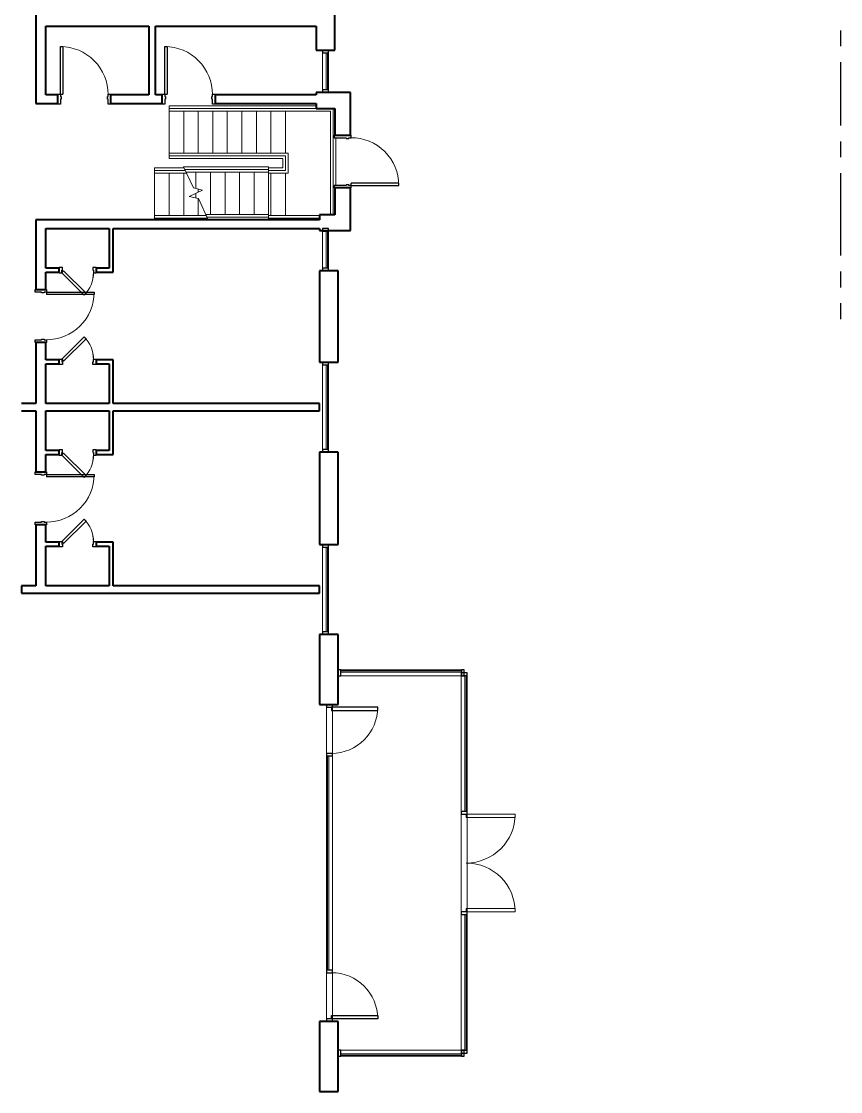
# Model space of a CAD drawing. Header units: inches. Extents: x -118 to 1455, y -1830 to 1419.
# Drawn here: x 650 to 1270, y -668 to 142 of the extents above; entities that cross this region are included whole.
import ezdxf

# ---------------------------------------------------------------- set-up
doc = ezdxf.new("R2010")
doc.units = ezdxf.units.IN
doc.header["$MEASUREMENT"] = 0
doc.linetypes.add('Grid Line', pattern=[84, 48, -12, 12, -12])
for name, color, linetype, lineweight in [('A-DOOR', 31, 'Continuous', 15), ('A-DOOR-FRAM', 31, 'Continuous', 25), ('A-FLOR-HRAL', 11, 'Continuous', 9), ('A-GLAZ-CURT', 52, 'Continuous', 9), ('A-GLAZ-CWMG', 51, 'Continuous', 9), ('A-WALL', 113, 'Continuous', 15), ('I-WALL', 2, 'Continuous', 15), ('S-GRID', 1, 'Continuous', 9), ('S-STRS', 31, 'Continuous', 9), ('S-STRS-MBND', 31, 'Continuous', 9)]:
    doc.layers.add(name, color=color, linetype=linetype, lineweight=lineweight)

# ---------------------------------------------------------------- blocks, each defined once
blk = doc.blocks.new('CW-Single_CE_ - Medium Style-5148651-LEVEL 1 - Map Export')
at = {"layer": 'A-DOOR', "lineweight": 25}
for p, q in [((-17.5, 36.5), (-17.5, 1.5)), ((-15, 36.5), (-17.5, 36.5)), ((-15, 1.5), (-15, 36.5)), ((-17.5, 1.5), (-15, 1.5))]:
    blk.add_line(p, q, dxfattribs=at)
at = {"layer": 'A-DOOR', "lineweight": 9}
blk.add_arc((-17.5, 1.5), 35, 360, 90, dxfattribs=at)
blk = doc.blocks.new('Rectangular Mullion - 4 1_2_ x 2_ Rectangular_CE_-5142823-LEVEL 1 - Map Export')
at = {"layer": 'A-GLAZ-CWMG'}
for p, q in [((624.37, 776.59), (659.37, 776.59)), ((624.37, 772.09), (659.37, 772.09))]:
    blk.add_line(p, q, dxfattribs=at)
blk = doc.blocks.new('Rectangular Mullion - 4 1_2_ x 2_ Rectangular_CE_-5139319-LEVEL 1 - Map Export')
at = {"layer": 'A-GLAZ-CWMG', "lineweight": 25}
for p, q in [((-2, 2.25), (0, 2.25)), ((-2, -2.25), (-2, 2.25)), ((0, 2.25), (0, -2.25)), ((0, -2.25), (-2, -2.25))]:
    blk.add_line(p, q, dxfattribs=at)
blk = doc.blocks.new('Rectangular Mullion - 4 1_2_ x 2_ Rectangular_CE_-5139320-LEVEL 1 - Map Export')
at = {"layer": 'A-GLAZ-CWMG', "lineweight": 25}
for p, q in [((0, 2.25), (-2, 2.25)), ((-2, 2.25), (-2, -2.25)), ((0, -2.25), (0, 2.25)), ((-2, -2.25), (0, -2.25))]:
    blk.add_line(p, q, dxfattribs=at)
blk = doc.blocks.new('System Panel - zGlazed-5142779-LEVEL 1 - Map Export')
at = {"layer": 'A-GLAZ-CURT', "lineweight": 15}
for p, q in [((45.75, 1.5), (-45.75, 1.5)), ((-45.75, 1.5), (-45.75, 0.5)), ((-45.75, 0.5), (45.75, 0.5)), ((45.75, 0.5), (45.75, 1.5))]:
    blk.add_line(p, q, dxfattribs=at)
blk = doc.blocks.new('Rectangular Mullion - 4 1_2_ x 2_ Rectangular_CE_-5142778-LEVEL 1 - Map Export')
at = {"layer": 'A-GLAZ-CWMG'}
for p, q in [((983.37, -348.41), (891.87, -348.41)), ((983.37, -352.91), (891.87, -352.91))]:
    blk.add_line(p, q, dxfattribs=at)
blk = doc.blocks.new('Rectangular Mullion - 4 1_2_ x 2_ Rectangular_CE_-5140190-LEVEL 1 - Map Export')
at = {"layer": 'A-GLAZ-CWMG', "lineweight": 25}
for p, q in [((-2, 2.25), (0, 2.25)), ((-2, -2.25), (-2, 2.25)), ((0, 2.25), (0, -2.25)), ((0, -2.25), (-2, -2.25))]:
    blk.add_line(p, q, dxfattribs=at)
blk = doc.blocks.new('Rectangular Mullion - 4 1_2_ x 2_ Rectangular_CE_-5140191-LEVEL 1 - Map Export')
at = {"layer": 'A-GLAZ-CWMG', "lineweight": 25}
for p, q in [((0, 2.25), (-2, 2.25)), ((-2, 2.25), (-2, -2.25)), ((0, -2.25), (0, 2.25)), ((-2, -2.25), (0, -2.25))]:
    blk.add_line(p, q, dxfattribs=at)
blk = doc.blocks.new('System Panel - zGlazed-5148816-LEVEL 1 - Map Export')
at = {"layer": 'A-GLAZ-CURT', "lineweight": 15}
for p, q in [((51.5, 1.5), (-51.5, 1.5)), ((-51.5, 1.5), (-51.5, 0.5)), ((-51.5, 0.5), (51.5, 0.5)), ((51.5, 0.5), (51.5, 1.5))]:
    blk.add_line(p, q, dxfattribs=at)
blk = doc.blocks.new('Rectangular Mullion - 4 1_2_ x 2_ Rectangular_CE_-5148814-LEVEL 1 - Map Export')
at = {"layer": 'A-GLAZ-CWMG'}
for p, q in [((983.12, -455.66), (983.12, -352.66)), ((987.62, -455.66), (987.62, -352.66))]:
    blk.add_line(p, q, dxfattribs=at)
blk = doc.blocks.new('Door-Single_CE_ - HM Door-2_ HM Frame-5146564-LEVEL 1 - Map Export')
at = {"layer": 'A-DOOR'}
for p, q in [((16.25, -40.25), (16.25, -4.25)), ((16.25, -4.25), (18, -4.25)), ((18, -4.25), (18, -40.25)), ((18, -40.25), (16.25, -40.25))]:
    blk.add_line(p, q, dxfattribs=at)
at = {"layer": 'A-DOOR', "lineweight": 25}
for p, q in [((16.25, -40.25), (16.25, -4.25)), ((18, -4.25), (16.25, -4.25)), ((18, -4.25), (18, -40.25)), ((18, -40.25), (16.25, -40.25))]:
    blk.add_line(p, q, dxfattribs=at)
at = {"layer": 'A-DOOR', "lineweight": 9}
blk.add_arc((18, -4.25), 36, 179.5, 270, dxfattribs=at)
blk.add_arc((18, -4.25), 36, 179.5, 270, dxfattribs=at)
blk.add_arc((18, -4.25), 36, 179.5, 270, dxfattribs=at)
blk.add_arc((18, -4.25), 36, 179.5, 270, dxfattribs=at)
at = {"layer": 'A-DOOR-FRAM'}
for p, q in [((-20, 4.25), (-18, 4.25)), ((-20, -4.25), (-20, 4.25)), ((-18, 4.25), (-18, -0.5)), ((18, 4.25), (20, 4.25)), ((18, -0.5), (18, 4.25)), ((20, 4.25), (20, -4.25)), ((-18, -4.25), (-20, -4.25)), ((-18, -0.5), (-17.5, -0.5)), ((-18, -2.5), (-18, -4.25)), ((-17.5, -2.5), (-18, -2.5)), ((-17.5, -0.5), (-17.5, -2.5)), ((17.5, -0.5), (18, -0.5)), ((17.5, -2.5), (17.5, -0.5)), ((18, -2.5), (17.5, -2.5)), ((18, -4.25), (18, -2.5)), ((20, -4.25), (18, -4.25))]:
    blk.add_line(p, q, dxfattribs=at)
blk = doc.blocks.new('Door-Single_CE_ - HM Door-2_ HM Frame-5146407-LEVEL 1 - Map Export')
at = {"layer": 'A-DOOR'}
for p, q in [((16.25, -39.75), (16.25, -3.75)), ((16.25, -3.75), (18, -3.75)), ((18, -3.75), (18, -39.75)), ((18, -39.75), (16.25, -39.75))]:
    blk.add_line(p, q, dxfattribs=at)
at = {"layer": 'A-DOOR', "lineweight": 25}
for p, q in [((16.25, -39.75), (16.25, -3.75)), ((18, -3.75), (16.25, -3.75)), ((18, -3.75), (18, -39.75)), ((18, -39.75), (16.25, -39.75))]:
    blk.add_line(p, q, dxfattribs=at)
at = {"layer": 'A-DOOR', "lineweight": 9}
blk.add_arc((18, -3.75), 36, 179.5, 270, dxfattribs=at)
blk.add_arc((18, -3.75), 36, 179.5, 270, dxfattribs=at)
blk.add_arc((18, -3.75), 36, 179.5, 270, dxfattribs=at)
blk.add_arc((18, -3.75), 36, 179.5, 270, dxfattribs=at)
at = {"layer": 'A-DOOR-FRAM'}
for p, q in [((-20, 3.75), (-18, 3.75)), ((-20, -3.75), (-20, 3.75)), ((-18, 3.75), (-18, 0)), ((18, 3.75), (20, 3.75)), ((18, 0), (18, 3.75)), ((20, 3.75), (20, -3.75)), ((-18, -3.75), (-20, -3.75)), ((-18, 0), (-17.5, 0)), ((-18, -2), (-18, -3.75)), ((-17.5, -2), (-18, -2)), ((-17.5, 0), (-17.5, -2)), ((17.5, 0), (18, 0)), ((17.5, -2), (17.5, 0)), ((18, -2), (17.5, -2)), ((18, -3.75), (18, -2)), ((20, -3.75), (18, -3.75))]:
    blk.add_line(p, q, dxfattribs=at)
blk = doc.blocks.new('Door-Single_CE_ - HM Door-2_ HM Frame-5143447-LEVEL 1 - Map Export')
at = {"layer": 'A-DOOR'}
for p, q in [((18, 42.5), (16.25, 42.5)), ((16.25, 42.5), (16.25, 6.5)), ((18, 6.5), (18, 42.5)), ((16.25, 6.5), (18, 6.5))]:
    blk.add_line(p, q, dxfattribs=at)
at = {"layer": 'A-DOOR', "lineweight": 25}
for p, q in [((18, 42.5), (16.25, 42.5)), ((16.25, 42.5), (16.25, 6.5)), ((18, 6.5), (18, 42.5)), ((18, 6.5), (16.25, 6.5))]:
    blk.add_line(p, q, dxfattribs=at)
at = {"layer": 'A-DOOR', "lineweight": 9}
blk.add_arc((18, 6.5), 36, 90, 180.5, dxfattribs=at)
blk.add_arc((18, 6.5), 36, 90, 180.5, dxfattribs=at)
blk.add_arc((18, 6.5), 36, 90, 180.5, dxfattribs=at)
blk.add_arc((18, 6.5), 36, 90, 180.5, dxfattribs=at)
at = {"layer": 'A-DOOR-FRAM'}
for p, q in [((-18, 6.5), (-20, 6.5)), ((-20, 6.5), (-20, -6.5)), ((-18, 4.75), (-18, 6.5)), ((-17.5, 4.75), (-18, 4.75)), ((-18, -6.5), (-18, 2.75)), ((-18, 2.75), (-17.5, 2.75)), ((-17.5, 2.75), (-17.5, 4.75)), ((18, 4.75), (17.5, 4.75)), ((17.5, 4.75), (17.5, 2.75)), ((17.5, 2.75), (18, 2.75)), ((20, 6.5), (18, 6.5)), ((18, 6.5), (18, 4.75)), ((18, 2.75), (18, -6.5)), ((20, -6.5), (20, 6.5)), ((-20, -6.5), (-18, -6.5)), ((18, -6.5), (20, -6.5))]:
    blk.add_line(p, q, dxfattribs=at)
blk = doc.blocks.new('System Panel - zGlazed-5148637-LEVEL 1 - Map Export')
at = {"layer": 'A-GLAZ-CURT', "lineweight": 15}
for p, q in [((81, -0.5), (-81, -0.5)), ((-81, -0.5), (-81, -1.5)), ((-81, -1.5), (81, -1.5)), ((81, -1.5), (81, -0.5))]:
    blk.add_line(p, q, dxfattribs=at)
blk = doc.blocks.new('Rectangular Mullion - 4 1_2_ x 2_ Rectangular_CE_-5148635-LEVEL 1 - Map Export')
at = {"layer": 'A-GLAZ-CWMG'}
for p, q in [((881.12, -575.66), (881.12, -413.66)), ((885.62, -575.66), (885.62, -413.66))]:
    blk.add_line(p, q, dxfattribs=at)
blk = doc.blocks.new('Rectangular Mullion - 4 1_2_ x 2_ Rectangular_CE_-5142826-LEVEL 1 - Map Export')
at = {"layer": 'A-GLAZ-CWMG', "lineweight": 25}
for p, q in [((-1, 2.25), (1, 2.25)), ((-1, -2.25), (-1, 2.25)), ((1, 2.25), (1, -2.25)), ((1, -2.25), (-1, -2.25))]:
    blk.add_line(p, q, dxfattribs=at)
blk = doc.blocks.new('CW-Single_CE_ - Medium Style-5142837-LEVEL 1 - Map Export')
at = {"layer": 'A-DOOR', "lineweight": 25}
for p, q in [((-17.5, -1.5), (-15, -1.5)), ((-17.5, -36.5), (-17.5, -1.5)), ((-15, -1.5), (-15, -36.5)), ((-15, -36.5), (-17.5, -36.5))]:
    blk.add_line(p, q, dxfattribs=at)
at = {"layer": 'A-DOOR', "lineweight": 9}
blk.add_arc((-17.5, -1.5), 35, 270, 0, dxfattribs=at)
blk = doc.blocks.new('CW-Double_CE_ - Medium Style-5148826-LEVEL 1 - Map Export')
at = {"layer": 'A-DOOR'}
for p, q in [((-34.5, 38.5), (-37, 38.5)), ((-37, 38.5), (-37, 1.5)), ((-34.5, 1.5), (-34.5, 38.5)), ((34.5, 1.5), (34.5, 38.5)), ((34.5, 38.5), (37, 38.5)), ((37, 38.5), (37, 1.5)), ((-37, 1.5), (-34.5, 1.5)), ((37, 1.5), (34.5, 1.5))]:
    blk.add_line(p, q, dxfattribs=at)
for centre, start, end in [((-37, 1.5), 360, 90), ((37, 1.5), 90, 180)]:
    blk.add_arc(centre, 37, start, end, dxfattribs=at)
blk = doc.blocks.new('Rectangular Mullion - 4 1_2_ x 2_ Rectangular_CE_-5148823-LEVEL 1 - Map Export')
at = {"layer": 'A-GLAZ-CWMG'}
for p, q in [((983.12, -531.66), (983.12, -457.66)), ((987.62, -531.66), (987.62, -457.66))]:
    blk.add_line(p, q, dxfattribs=at)
blk = doc.blocks.new('Rectangular Mullion - 4 1_2_ x 2_ Rectangular_CE_-5143000-LEVEL 1 - Map Export')
at = {"layer": 'A-GLAZ-CWMG', "lineweight": 25}
for p, q in [((-1, 2.25), (1, 2.25)), ((-1, -2.25), (-1, 2.25)), ((1, 2.25), (1, -2.25)), ((1, -2.25), (-1, -2.25))]:
    blk.add_line(p, q, dxfattribs=at)
blk = doc.blocks.new('System Panel - zGlazed-5161626-LEVEL 1 - Map Export')
at = {"layer": 'A-GLAZ-CURT', "lineweight": 15}
for p, q in [((14, 1.5), (-14, 1.5)), ((-14, 1.5), (-14, 0.5)), ((-14, 0.5), (14, 0.5)), ((14, 0.5), (14, 1.5))]:
    blk.add_line(p, q, dxfattribs=at)
blk = doc.blocks.new('Rectangular Mullion - 4 1_2_ x 2_ Rectangular_CE_-5161625-LEVEL 1 - Map Export')
at = {"layer": 'A-GLAZ-CWMG'}
for p, q in [((878.12, 603.34), (878.12, 631.34)), ((882.62, 603.34), (882.62, 631.34))]:
    blk.add_line(p, q, dxfattribs=at)
blk = doc.blocks.new('System Panel - zGlazed-5161405-LEVEL 1 - Map Export')
at = {"layer": 'A-GLAZ-CURT', "lineweight": 15}
for p, q in [((32, 1.5), (-32, 1.5)), ((-32, 1.5), (-32, 0.5)), ((-32, 0.5), (32, 0.5)), ((32, 0.5), (32, 1.5))]:
    blk.add_line(p, q, dxfattribs=at)
blk = doc.blocks.new('Rectangular Mullion - 4 1_2_ x 2_ Rectangular_CE_-5161404-LEVEL 1 - Map Export')
at = {"layer": 'A-GLAZ-CWMG'}
for p, q in [((878.12, 466.09), (878.12, 530.09)), ((882.62, 466.09), (882.62, 530.09))]:
    blk.add_line(p, q, dxfattribs=at)
blk = doc.blocks.new('Railing - Railing-5168553-LEVEL 1 - Map Export')
at = {"layer": 'A-FLOR-HRAL'}
for p, q in [((773.98, 30.22), (774.91, 28.22)), ((837.37, 30.22), (773.98, 30.22)), ((837.37, 28.22), (774.91, 28.22)), ((837.37, 30.22), (837.37, 28.22))]:
    blk.add_line(p, q, dxfattribs=at)
blk = doc.blocks.new('Railing - Railing-5168557-LEVEL 1 - Map Export')
at = {"layer": 'A-FLOR-HRAL'}
for p, q in [((789.84, -3.78), (790.77, -5.78)), ((837.37, -3.78), (789.84, -3.78)), ((837.37, -5.78), (790.77, -5.78)), ((837.37, -3.78), (837.37, -5.78))]:
    blk.add_line(p, q, dxfattribs=at)
blk = doc.blocks.new('Railing - Railing-5170500-LEVEL 1 - Map Export')
at = {"layer": 'A-FLOR-HRAL'}
for p, q in [((762.11, 42.47), (850.11, 42.47)), ((762.11, 40.47), (762.11, 42.47)), ((850.11, 42.47), (852.11, 42.47)), ((852.11, 42.47), (852.11, 27.47)), ((762.11, 40.47), (850.11, 40.47)), ((850.11, 40.47), (850.11, 29.47)), ((751.11, 27.47), (751.11, 29.47)), ((774.33, 29.47), (751.11, 29.47)), ((775.26, 27.47), (751.11, 27.47)), ((850.11, 29.47), (837.37, 29.47)), ((852.11, 27.47), (837.37, 27.47))]:
    blk.add_line(p, q, dxfattribs=at)
blk = doc.blocks.new('Railing - Railing-5170504-LEVEL 1 - Map Export')
at = {"layer": 'A-FLOR-HRAL'}
for p, q in [((762.11, 76.47), (850.11, 76.47)), ((762.11, 74.47), (762.11, 76.47)), ((762.11, 74.47), (850.11, 74.47)), ((850.11, 76.47), (873.37, 76.47)), ((850.11, 74.47), (884.11, 74.47)), ((884.11, 74.47), (884.11, -4.03)), ((886.11, 76.47), (886.11, -4.03)), ((751.11, -6.53), (751.11, -4.53)), ((790.18, -4.53), (751.11, -4.53)), ((791.12, -6.53), (751.11, -6.53)), ((850.11, -4.53), (837.37, -4.53)), ((850.11, -6.53), (837.37, -6.53)), ((875.87, -4.53), (850.11, -4.53)), ((875.87, -6.53), (850.11, -6.53))]:
    blk.add_line(p, q, dxfattribs=at)
blk = doc.blocks.new('Door-Single_CE_ - WD Door-2_ WD Frame-5176364-LEVEL 1 - Map Export')
at = {"layer": 'A-DOOR'}
for p, q in [((-4.97, 18.97), (-6.38, 17.56)), ((-6.38, 17.56), (10.59, 0.59)), ((12, 2), (-4.97, 18.97)), ((10.59, 0.59), (12, 2))]:
    blk.add_line(p, q, dxfattribs=at)
at = {"layer": 'A-DOOR', "lineweight": 25}
for p, q in [((-4.97, 18.97), (-6.38, 17.56)), ((-6.38, 17.56), (10.59, 0.59)), ((12, 2), (-4.97, 18.97)), ((12, 2), (10.59, 0.59))]:
    blk.add_line(p, q, dxfattribs=at)
at = {"layer": 'A-DOOR', "lineweight": 9}
for end in [180.5, 180.5, 180.61237, 180.61237]:
    blk.add_arc((12, 2), 24, 135, end, dxfattribs=at)
at = {"layer": 'A-DOOR-FRAM'}
for p, q in [((-12, 2), (-14, 2)), ((-14, 2), (-14, -2)), ((-12, 0), (-12, 2)), ((-11.5, 0), (-12, 0)), ((-11.5, -2), (-11.5, 0)), ((12, 0), (11.5, 0)), ((11.5, 0), (11.5, -2)), ((14, 2), (12, 2)), ((12, 2), (12, 0)), ((14, -2), (14, 2)), ((-14, -2), (-11.5, -2)), ((11.5, -2), (14, -2))]:
    blk.add_line(p, q, dxfattribs=at)
blk = doc.blocks.new('Door-Single_CE_ - WD Door-2_ WD Frame-5176362-LEVEL 1 - Map Export')
at = {"layer": 'A-DOOR'}
for p, q in [((-6.38, -17.56), (10.59, -0.59)), ((12, -2), (-4.97, -18.97)), ((10.59, -0.59), (12, -2)), ((-4.97, -18.97), (-6.38, -17.56))]:
    blk.add_line(p, q, dxfattribs=at)
at = {"layer": 'A-DOOR', "lineweight": 25}
for p, q in [((-6.38, -17.56), (10.59, -0.59)), ((12, -2), (-4.97, -18.97)), ((12, -2), (10.59, -0.59)), ((-4.97, -18.97), (-6.38, -17.56))]:
    blk.add_line(p, q, dxfattribs=at)
at = {"layer": 'A-DOOR', "lineweight": 9}
for start in [179.38763, 179.38763, 179.5, 179.5]:
    blk.add_arc((12, -2), 24, start, 225, dxfattribs=at)
at = {"layer": 'A-DOOR-FRAM'}
for p, q in [((-14, 2), (-11.5, 2)), ((-14, -2), (-14, 2)), ((-11.5, 2), (-11.5, 0)), ((11.5, 2), (14, 2)), ((11.5, 0), (11.5, 2)), ((14, 2), (14, -2)), ((-12, -2), (-14, -2)), ((-12, 0), (-12, -2)), ((-11.5, 0), (-12, 0)), ((12, 0), (11.5, 0)), ((12, -2), (12, 0)), ((14, -2), (12, -2))]:
    blk.add_line(p, q, dxfattribs=at)

msp = doc.modelspace()

# ---------------------------------------------------------------- linework, layer by layer
at = {"layer": 'A-WALL', "lineweight": 40}
for p, q in [((887.37, 120.47), (887.37, 185.09)), ((661.37, 169.28), (661.37, 80.22)), ((668.87, 86.72), (668.87, 138.72)), ((668.87, 138.72), (746.87, 138.72)), ((751.87, 138.72), (873.37, 138.72)), ((873.37, 138.72), (873.37, 120.47)), ((873.37, 120.47), (887.37, 120.47)), ((677.87, 86.72), (668.87, 86.72)), ((677.87, 80.22), (677.87, 86.72)), ((746.87, 86.72), (717.87, 86.72)), ((717.87, 86.72), (717.87, 80.22)), ((756.87, 86.72), (751.87, 86.72)), ((756.87, 80.22), (756.87, 86.72)), ((873.37, 86.72), (796.87, 86.72)), ((796.87, 86.72), (796.87, 80.22)), ((899.37, 88.47), (873.37, 88.47)), ((873.37, 88.47), (873.37, 86.72)), ((899.37, 56.22), (899.37, 88.47)), ((661.37, 80.22), (677.87, 80.22)), ((717.87, 80.22), (756.87, 80.22)), ((796.87, 80.22), (873.37, 80.22)), ((873.37, 80.22), (873.37, 76.47)), ((873.37, 76.47), (887.37, 76.47)), ((887.37, 76.47), (887.37, 56.22)), ((887.37, 56.22), (899.37, 56.22)), ((887.37, 16.22), (887.37, -4.03)), ((899.37, 16.22), (887.37, 16.22)), ((899.37, -16.03), (899.37, 16.22)), ((875.87, -7.78), (661.37, -7.78)), ((661.37, -7.78), (661.37, -60.66)), ((887.37, -4.03), (875.87, -4.03)), ((875.87, -4.03), (875.87, -7.78)), ((668.87, -14.41), (716.87, -14.41)), ((668.87, -44.41), (668.87, -14.41)), ((716.87, -14.41), (716.87, -44.41)), ((719.87, -14.41), (875.87, -14.41)), ((719.87, -47.41), (719.87, -14.41)), ((875.87, -14.41), (875.87, -16.03)), ((875.87, -16.03), (899.37, -16.03)), ((678.87, -44.41), (668.87, -44.41)), ((668.87, -60.66), (668.87, -47.41)), ((668.87, -47.41), (678.87, -47.41)), ((678.87, -47.41), (678.87, -44.41)), ((716.87, -44.41), (706.87, -44.41)), ((706.87, -44.41), (706.87, -47.41)), ((706.87, -47.41), (719.87, -47.41)), ((875.87, -46.41), (875.87, -115.66)), ((889.87, -46.41), (875.87, -46.41)), ((889.87, -115.66), (889.87, -46.41)), ((661.37, -60.66), (668.87, -60.66)), ((661.37, -100.66), (661.37, -146.91)), ((668.87, -100.66), (661.37, -100.66)), ((668.87, -113.91), (668.87, -100.66)), ((678.87, -113.91), (668.87, -113.91)), ((668.87, -146.91), (668.87, -116.91)), ((668.87, -116.91), (678.87, -116.91)), ((678.87, -116.91), (678.87, -113.91)), ((719.87, -113.91), (706.87, -113.91)), ((706.87, -113.91), (706.87, -116.91)), ((706.87, -116.91), (716.87, -116.91)), ((716.87, -116.91), (716.87, -146.91)), ((719.87, -146.91), (719.87, -113.91)), ((875.87, -115.66), (889.87, -115.66)), ((661.37, -146.91), (650.37, -146.91)), ((650.37, -152.41), (661.37, -152.41)), ((661.37, -152.41), (661.37, -198.66)), ((716.87, -146.91), (668.87, -146.91)), ((668.87, -152.41), (716.87, -152.41)), ((668.87, -182.41), (668.87, -152.41)), ((716.87, -152.41), (716.87, -182.41)), ((875.87, -146.91), (719.87, -146.91)), ((719.87, -152.41), (875.87, -152.41)), ((719.87, -185.41), (719.87, -152.41)), ((875.87, -152.41), (875.87, -146.91)), ((678.87, -182.41), (668.87, -182.41)), ((668.87, -198.66), (668.87, -185.41)), ((668.87, -185.41), (678.87, -185.41)), ((678.87, -185.41), (678.87, -182.41)), ((716.87, -182.41), (706.87, -182.41)), ((706.87, -182.41), (706.87, -185.41)), ((706.87, -185.41), (719.87, -185.41)), ((875.87, -183.66), (875.87, -253.66)), ((889.87, -183.66), (875.87, -183.66)), ((889.87, -253.66), (889.87, -183.66)), ((661.37, -198.66), (668.87, -198.66)), ((661.37, -238.66), (661.37, -284.91)), ((668.87, -238.66), (661.37, -238.66)), ((668.87, -251.91), (668.87, -238.66)), ((678.87, -251.91), (668.87, -251.91)), ((668.87, -284.91), (668.87, -254.91)), ((668.87, -254.91), (678.87, -254.91)), ((678.87, -254.91), (678.87, -251.91)), ((719.87, -251.91), (706.87, -251.91)), ((706.87, -251.91), (706.87, -254.91)), ((706.87, -254.91), (716.87, -254.91)), ((716.87, -254.91), (716.87, -284.91)), ((719.87, -284.91), (719.87, -251.91)), ((875.87, -253.66), (889.87, -253.66)), ((661.37, -284.91), (650.37, -284.91)), ((650.37, -284.91), (650.37, -290.41)), ((650.37, -290.41), (875.87, -290.41)), ((716.87, -284.91), (668.87, -284.91)), ((875.87, -284.91), (719.87, -284.91)), ((875.87, -290.41), (875.87, -284.91)), ((875.87, -321.66), (875.87, -374.66)), ((889.87, -321.66), (875.87, -321.66)), ((889.87, -374.66), (889.87, -321.66)), ((875.87, -374.66), (889.87, -374.66)), ((875.87, -614.66), (875.87, -667.66)), ((889.87, -614.66), (875.87, -614.66)), ((889.87, -667.66), (889.87, -614.66)), ((875.87, -667.66), (889.87, -667.66))]:
    msp.add_line(p, q, dxfattribs=at)
at = {"layer": 'I-WALL', "lineweight": 40}
for p, q in [((746.87, 138.72), (746.87, 86.72)), ((751.87, 86.72), (751.87, 138.72))]:
    msp.add_line(p, q, dxfattribs=at)
at = {"layer": 'S-GRID', "linetype": 'Grid Line', "lineweight": 25}
for p, q in [((1270, 1287.44), (1270, 13.01)), ((1270, 13.01), (1270, -82.99))]:
    msp.add_line(p, q, dxfattribs=at)
at = {"layer": 'S-STRS'}
for p, q in [((762.11, 78.47), (762.11, 76.47)), ((762.11, 78.47), (852.48, 78.47)), ((762.11, 74.47), (762.11, 42.47)), ((773.11, 74.47), (773.11, 42.47)), ((784.11, 74.47), (784.11, 42.47)), ((795.11, 74.47), (795.11, 42.47)), ((806.11, 74.47), (806.11, 42.47)), ((817.11, 74.47), (817.11, 42.47)), ((828.11, 74.47), (828.11, 42.47)), ((839.11, 74.47), (839.11, 42.47)), ((850.11, 74.47), (850.11, 42.47)), ((873.37, 78.47), (852.48, 78.47)), ((888.11, 18.22), (888.11, 54.22)), ((762.11, 40.47), (762.11, 38.47)), ((762.11, 38.47), (848.11, 38.47)), ((848.11, 38.47), (848.11, 31.47)), ((751.11, 31.47), (751.11, 29.47)), ((773.4, 31.47), (751.11, 31.47)), ((751.11, -4.53), (751.11, 27.47)), ((762.11, -4.53), (762.11, 27.47)), ((837.37, 32.22), (773.05, 32.22)), ((773.11, -4.53), (773.11, 27.47)), ((782.37, 15.83), (782.37, 28.22)), ((793.37, -3.78), (793.37, 28.22)), ((804.37, -3.78), (804.37, 28.22)), ((815.37, -3.78), (815.37, 28.22)), ((826.37, -3.78), (826.37, 28.22)), ((837.37, 30.22), (837.37, 32.22)), ((848.11, 31.47), (837.37, 31.47)), ((837.37, -3.78), (837.37, 28.22)), ((839.11, -4.53), (839.11, 27.47)), ((850.11, -4.53), (850.11, 27.47)), ((782.37, 8.6), (782.37, 12.22)), ((784.11, 13.03), (784.11, 15.41)), ((784.11, -4.53), (784.11, 8.18)), ((751.11, -6.53), (751.11, -7.78)), ((837.37, -7.78), (837.37, -5.78))]:
    msp.add_line(p, q, dxfattribs=at)
at = {"layer": 'S-STRS-MBND'}
for p, q in [((773.05, 32.22), (780.47, 16.3)), ((780.47, 16.3), (787.47, 14.59)), ((787.47, 14.59), (777.28, 9.84)), ((777.28, 9.84), (784.28, 8.14)), ((784.28, 8.14), (791.7, -7.78))]:
    msp.add_line(p, q, dxfattribs=at)

# ---------------------------------------------------------------- block references
at = {"layer": 'A-DOOR', "lineweight": 9}
for name, p, rotation in [('Door-Single_CE_ - HM Door-2_ HM Frame-5146407-LEVEL 1 - Map Export', (697.87, 83.47), 180), ('Door-Single_CE_ - HM Door-2_ HM Frame-5146407-LEVEL 1 - Map Export', (776.87, 83.47), 180), ('Door-Single_CE_ - HM Door-2_ HM Frame-5143447-LEVEL 1 - Map Export', (893.37, 36.22), 269.9999999999999), ('Door-Single_CE_ - WD Door-2_ WD Frame-5176364-LEVEL 1 - Map Export', (692.87, -45.91), 180), ('Door-Single_CE_ - HM Door-2_ HM Frame-5146564-LEVEL 1 - Map Export', (665.12, -80.66), 90.00000000000006), ('Door-Single_CE_ - WD Door-2_ WD Frame-5176362-LEVEL 1 - Map Export', (692.87, -115.41), 180), ('Door-Single_CE_ - WD Door-2_ WD Frame-5176364-LEVEL 1 - Map Export', (692.87, -183.91), 180), ('Door-Single_CE_ - HM Door-2_ HM Frame-5146564-LEVEL 1 - Map Export', (665.12, -218.66), 90.00000000000006), ('Door-Single_CE_ - WD Door-2_ WD Frame-5176362-LEVEL 1 - Map Export', (692.87, -253.41), 180)]:
    msp.add_blockref(name, p, dxfattribs=dict(at, rotation=rotation))
at = {"layer": 'A-DOOR', "lineweight": 25}
for name, p, rotation in [('CW-Single_CE_ - Medium Style-5148651-LEVEL 1 - Map Export', (883.37, -394.16), 269.9999999999999), ('CW-Single_CE_ - Medium Style-5142837-LEVEL 1 - Map Export', (883.37, -595.16), 89.99999999999991)]:
    msp.add_blockref(name, p, dxfattribs=dict(at, rotation=rotation))
at = {"layer": 'A-DOOR', "rotation": 270.0000000000001}
msp.add_blockref('CW-Double_CE_ - Medium Style-5148826-LEVEL 1 - Map Export', (985.37, -494.66), dxfattribs=at)
at = {"layer": 'A-FLOR-HRAL'}
for name in ['Railing - Railing-5170504-LEVEL 1 - Map Export', 'Railing - Railing-5170500-LEVEL 1 - Map Export', 'Railing - Railing-5168553-LEVEL 1 - Map Export', 'Railing - Railing-5168557-LEVEL 1 - Map Export']:
    msp.add_blockref(name, (0, 0), dxfattribs=at)
at = {"layer": 'A-GLAZ-CURT'}
for name, p, rotation in [('System Panel - zGlazed-5161626-LEVEL 1 - Map Export', (880.37, 104.47), 269.9999999999998), ('System Panel - zGlazed-5161626-LEVEL 1 - Map Export', (880.37, -30.41), 269.9999999999998), ('System Panel - zGlazed-5161405-LEVEL 1 - Map Export', (880.37, -149.66), 270.0000000000001), ('System Panel - zGlazed-5161405-LEVEL 1 - Map Export', (880.37, -287.66), 270.0000000000001), ('System Panel - zGlazed-5148816-LEVEL 1 - Map Export', (985.37, -404.16), 270.0000000000001), ('System Panel - zGlazed-5148637-LEVEL 1 - Map Export', (883.37, -494.66), 269.9999999999999), ('System Panel - zGlazed-5148816-LEVEL 1 - Map Export', (985.37, -585.16), 270.0000000000001), ('System Panel - zGlazed-5142779-LEVEL 1 - Map Export', (937.62, -638.66), 180)]:
    msp.add_blockref(name, p, dxfattribs=dict(at, rotation=rotation))
msp.add_blockref('System Panel - zGlazed-5142779-LEVEL 1 - Map Export', (937.62, -350.66), dxfattribs=at)
at = {"layer": 'A-GLAZ-CWMG'}
for name, p, rotation in [('Rectangular Mullion - 4 1_2_ x 2_ Rectangular_CE_-5140191-LEVEL 1 - Map Export', (880.37, 120.47), 89.99999999999974), ('Rectangular Mullion - 4 1_2_ x 2_ Rectangular_CE_-5140191-LEVEL 1 - Map Export', (880.37, -14.41), 89.99999999999974), ('Rectangular Mullion - 4 1_2_ x 2_ Rectangular_CE_-5140191-LEVEL 1 - Map Export', (880.37, -115.66), 90.0000000000001), ('Rectangular Mullion - 4 1_2_ x 2_ Rectangular_CE_-5140191-LEVEL 1 - Map Export', (880.37, -253.66), 90.0000000000001), ('Rectangular Mullion - 4 1_2_ x 2_ Rectangular_CE_-5140191-LEVEL 1 - Map Export', (889.87, -350.66), 180), ('Rectangular Mullion - 4 1_2_ x 2_ Rectangular_CE_-5140191-LEVEL 1 - Map Export', (985.37, -350.66), 90.0000000000001), ('Rectangular Mullion - 4 1_2_ x 2_ Rectangular_CE_-5139320-LEVEL 1 - Map Export', (883.37, -374.66), 89.99999999999991), ('Rectangular Mullion - 4 1_2_ x 2_ Rectangular_CE_-5142823-LEVEL 1 - Map Export', (1657.72, -1036.03), 90), ('Rectangular Mullion - 4 1_2_ x 2_ Rectangular_CE_-5142823-LEVEL 1 - Map Export', (1657.72, -1237.03), 90), ('Rectangular Mullion - 4 1_2_ x 2_ Rectangular_CE_-5142778-LEVEL 1 - Map Export', (1875.25, -989.32), 180)]:
    msp.add_blockref(name, p, dxfattribs=dict(at, rotation=rotation))
for name, p in [('Rectangular Mullion - 4 1_2_ x 2_ Rectangular_CE_-5161625-LEVEL 1 - Map Export', (0, -512.87)), ('Rectangular Mullion - 4 1_2_ x 2_ Rectangular_CE_-5161625-LEVEL 1 - Map Export', (0, -647.75)), ('Rectangular Mullion - 4 1_2_ x 2_ Rectangular_CE_-5161404-LEVEL 1 - Map Export', (0, -647.75)), ('Rectangular Mullion - 4 1_2_ x 2_ Rectangular_CE_-5161404-LEVEL 1 - Map Export', (0, -785.75)), ('Rectangular Mullion - 4 1_2_ x 2_ Rectangular_CE_-5142778-LEVEL 1 - Map Export', (0, 0)), ('Rectangular Mullion - 4 1_2_ x 2_ Rectangular_CE_-5148814-LEVEL 1 - Map Export', (0, 0)), ('Rectangular Mullion - 4 1_2_ x 2_ Rectangular_CE_-5148635-LEVEL 1 - Map Export', (0, 0)), ('Rectangular Mullion - 4 1_2_ x 2_ Rectangular_CE_-5148823-LEVEL 1 - Map Export', (0, 0)), ('Rectangular Mullion - 4 1_2_ x 2_ Rectangular_CE_-5148814-LEVEL 1 - Map Export', (0, -181)), ('Rectangular Mullion - 4 1_2_ x 2_ Rectangular_CE_-5140191-LEVEL 1 - Map Export', (985.37, -638.66))]:
    msp.add_blockref(name, p, dxfattribs=at)
at = {"layer": 'A-GLAZ-CWMG', "extrusion": (0, 0, -1)}
for name, p, rotation in [('Rectangular Mullion - 4 1_2_ x 2_ Rectangular_CE_-5140190-LEVEL 1 - Map Export', (-880.37, 88.47), 270.0000000000002), ('Rectangular Mullion - 4 1_2_ x 2_ Rectangular_CE_-5140190-LEVEL 1 - Map Export', (-880.37, -46.41), 270.0000000000002), ('Rectangular Mullion - 4 1_2_ x 2_ Rectangular_CE_-5140190-LEVEL 1 - Map Export', (-880.37, -183.66), 269.9999999999999), ('Rectangular Mullion - 4 1_2_ x 2_ Rectangular_CE_-5140190-LEVEL 1 - Map Export', (-880.37, -321.66), 269.9999999999999), ('Rectangular Mullion - 4 1_2_ x 2_ Rectangular_CE_-5140190-LEVEL 1 - Map Export', (-985.37, -350.66), 180), ('Rectangular Mullion - 4 1_2_ x 2_ Rectangular_CE_-5142826-LEVEL 1 - Map Export', (-883.37, -412.66), 270.0000000000001), ('Rectangular Mullion - 4 1_2_ x 2_ Rectangular_CE_-5143000-LEVEL 1 - Map Export', (-985.37, -456.66), 269.9999999999999), ('Rectangular Mullion - 4 1_2_ x 2_ Rectangular_CE_-5143000-LEVEL 1 - Map Export', (-985.37, -532.66), 269.9999999999999), ('Rectangular Mullion - 4 1_2_ x 2_ Rectangular_CE_-5142826-LEVEL 1 - Map Export', (-883.37, -576.66), 270.0000000000001), ('Rectangular Mullion - 4 1_2_ x 2_ Rectangular_CE_-5139319-LEVEL 1 - Map Export', (-883.37, -614.66), 270.0000000000001), ('Rectangular Mullion - 4 1_2_ x 2_ Rectangular_CE_-5140190-LEVEL 1 - Map Export', (-985.37, -638.66), 269.9999999999999)]:
    msp.add_blockref(name, p, dxfattribs=dict(at, rotation=rotation))
msp.add_blockref('Rectangular Mullion - 4 1_2_ x 2_ Rectangular_CE_-5140190-LEVEL 1 - Map Export', (-889.87, -638.66), dxfattribs=at)

doc.saveas('drawing.dxf')
